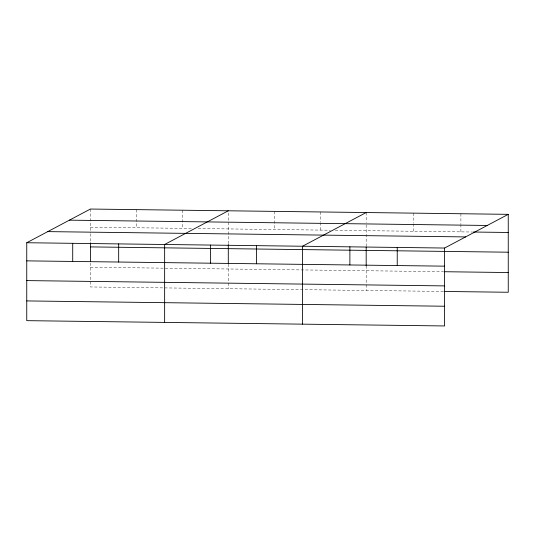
<?xml version="1.0" encoding="UTF-8"?>
<svg xmlns="http://www.w3.org/2000/svg" width="535" height="535" viewBox="0 0 535 535"><rect width="100%" height="100%" fill="white"/><g stroke="black" fill="none" stroke-linecap="round" stroke-linejoin="round"><path stroke-width="0.4" stroke-dasharray="2.67 2.01" d="M228.291 243.719L228.291 210.79M366.181 246.294L366.181 223.255M90.402 227.174L191.523 228.452M198.211 228.539L330.249 230.217M335.264 230.277L472.525 232.016M90.402 267.233L443.448 271.713M443.448 291.441L90.402 286.961L90.402 263.166M460.896 213.746L460.896 223.63M460.896 224.453L460.896 231.869M413.542 213.144L413.542 223.028M413.542 223.857L413.542 231.274M366.181 212.542L366.181 222.433M366.181 265.855L366.181 283.884M366.181 284.707L366.181 290.465M320.218 211.96L320.218 221.844M320.218 222.674L320.218 230.09M274.254 211.378L274.254 229.502M228.291 264.103L228.291 282.139M228.291 282.955L228.291 288.713M182.328 210.208L182.328 228.338M136.365 209.626L136.365 227.756M90.402 209.045L90.402 232.926M90.402 233.748L90.402 241.974"/><path stroke-width="0.8" d="M228.291 244.542L228.291 263.287M366.181 247.116L366.181 265.855M508.25 214.341L90.402 209.045L26.75 242.736L26.75 320.659L444.598 325.955L444.598 248.039L508.25 214.341L508.25 292.264L444.277 291.455M228.291 210.79L164.64 244.482L164.64 322.404M366.181 212.542L302.529 246.234L302.529 324.156M69.396 220.159L487.245 225.462M473.355 232.029L508.25 232.471M47.755 231.615L465.604 236.918M26.75 242.736L444.598 248.039M90.402 246.902L508.25 252.206M26.75 260.866L444.598 266.162M444.277 271.72L508.25 272.536M26.75 280.594L444.598 285.897M26.75 300.924L444.598 306.227M397.237 247.437L397.237 265.561M349.883 246.836L349.883 264.965M256.566 245.652L256.566 263.782M210.603 245.07L210.603 263.193M118.676 243.9L118.676 262.03M90.402 242.79L90.402 261.541M72.713 243.318L72.713 261.448"/></g></svg>
